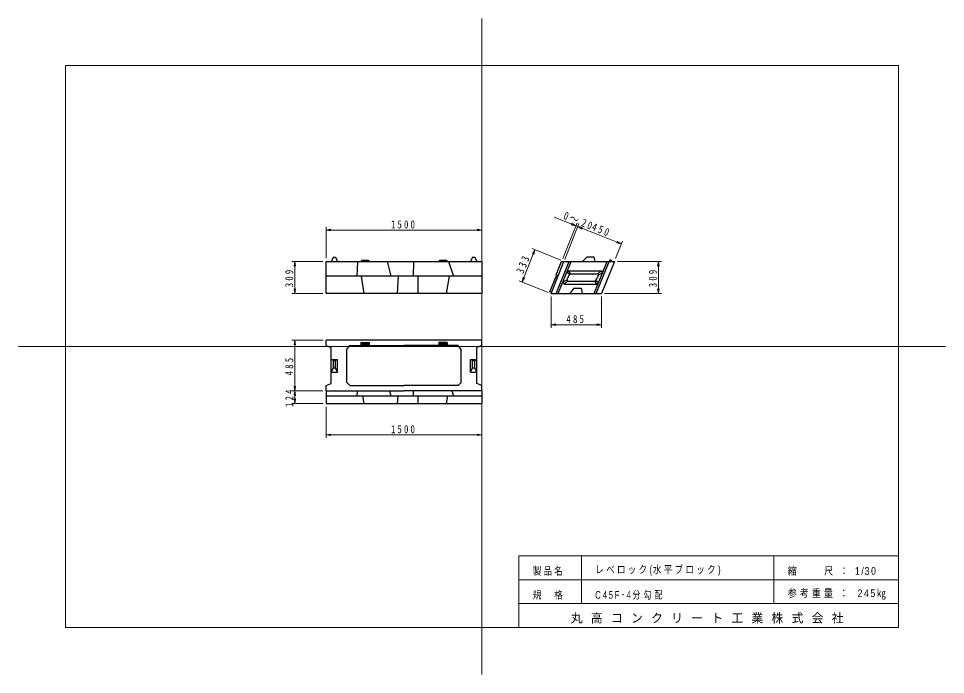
# Model space of a CAD drawing. Units: millimetres at full size, sheet at 1:30. Extents: x 0 to 8910, y 0 to 6300.
import ezdxf

# ---------------------------------------------------------------- set-up
doc = ezdxf.new("R2010")
doc.units = ezdxf.units.MM
doc.header["$LTSCALE"] = 30
for name, color, linetype, lineweight in [('D-STR-DIM', 7, 'Continuous', 13), ('D-STR-STR3', 1, 'Continuous', 25), ('V-nasSTD', 4, 'Continuous', 25)]:
    doc.layers.add(name, color=color, linetype=linetype, lineweight=lineweight)
doc.styles.add('標準ベクトル', font='')
doc.styles.add('ＭＳ ゴシック', font='')
doc.styles.get('標準ベクトル').set_extended_font_data('標準ベクトル')
doc.styles.get('ＭＳ ゴシック').set_extended_font_data('MS Gothic')

# ---------------------------------------------------------------- blocks, each defined once
blk = doc.blocks.new('open_arrow')
at = {"color": 0, "linetype": 'Continuous', "lineweight": -2}
blk.add_lwpolyline([(7.5, 1.25), (0, 0), (7.5, -1.25)], dxfattribs=at)

msp = doc.modelspace()

# ---------------------------------------------------------------- linework, layer by layer
at = {"layer": 'D-STR-DIM'}
for p, q in [((5584.81, 4218.69), (5148.43, 4393.24)), ((2956, 3998), (2956, 4298)), ((4455, 3998), (4455, 4298)), ((5231.06, 3994), (5368.48, 4337.53)), ((5249.63, 3986.57), (5387.05, 4330.11)), ((5253.35, 3995.85), (5387.05, 4330.11)), ((5375.9, 4302.25), (5794.01, 4135.01)), ((4455, 4268), (2956, 4268)), ((5738.35, 3995.85), (5805.15, 4162.86)), ((4840.06, 3770.42), (4963.66, 4079.42)), ((5214.35, 3979.14), (4935.81, 4090.56)), ((2926, 3968), (2626, 3968)), ((2656, 3968), (2656, 3659)), ((5757.2, 3968), (6180.95, 3968)), ((6150.95, 3659), (6150.95, 3968)), ((5090.75, 3670.14), (4812.21, 3781.56)), ((2926, 3659), (2626, 3659)), ((5633.6, 3659), (6180.95, 3659)), ((5118.6, 3629), (5118.6, 3329)), ((5603.6, 3629), (5603.6, 3329)), ((5118.6, 3359), (5603.6, 3359)), ((2928, 3209.71), (2626, 3209.71)), ((2656, 2724.71), (2656, 3209.71)), ((2926, 2724.71), (2626, 2724.71)), ((2926, 2724.71), (2626, 2724.71)), ((2656, 2724.71), (2656, 2601.21)), ((2926, 2601.21), (2626, 2601.21)), ((2956, 2571.21), (2956, 2271.21)), ((4455, 2571.21), (4455, 2271.21)), ((2956, 2301.21), (4455, 2301.21))]:
    msp.add_line(p, q, dxfattribs=at)
at = {"layer": 'D-STR-STR3'}
for p, q in [((3255.52, 3825.69), (3260.66, 3968)), ((3543.4, 3968), (3579.36, 3825.69)), ((3795.52, 3825.69), (3800.66, 3968)), ((4134.09, 3968), (4180.33, 3825.69)), ((5118.6, 3659), (5242.2, 3968)), ((5168.6, 3659), (5292.2, 3968)), ((5188.6, 3659), (5312.2, 3968)), ((5242.2, 3968), (5727.2, 3968)), ((5462.2, 4008), (5422.2, 3968)), ((5532.2, 4008), (5462.2, 4008)), ((5542.2, 3968), (5532.2, 4008)), ((5533.6, 3659), (5657.2, 3968)), ((5553.6, 3659), (5677.2, 3968)), ((5727.2, 3968), (5603.6, 3659)), ((5169.21, 3839.36), (5187.78, 3831.93)), ((5268.95, 3787.58), (5294.63, 3841.84)), ((5270.07, 3862.67), (5290.15, 3878)), ((5294.63, 3841.84), (5270.07, 3862.67)), ((5304.93, 3849.5), (5290.15, 3878)), ((5290.15, 3878), (5599.29, 3878)), ((5294.63, 3841.84), (5304.93, 3849.5)), ((5304.93, 3849.5), (5569.73, 3849.5)), ((5550.66, 3785.65), (5576.79, 3839.94)), ((5569.73, 3849.5), (5599.29, 3878)), ((5569.73, 3849.5), (5576.79, 3839.94)), ((5576.79, 3839.94), (5613.54, 3858.84)), ((5599.29, 3878), (5613.54, 3858.84)), ((4455, 3825.69), (2956, 3825.69)), ((3321, 3659), (3297.85, 3825.69)), ((3650.26, 3825.69), (3641, 3659)), ((3841, 3659), (3841, 3825.69)), ((4138.78, 3825.69), (4111, 3659)), ((5268.95, 3787.58), (5232.47, 3768.66)), ((5232.47, 3768.66), (5246.2, 3749)), ((5276.07, 3778.01), (5246.2, 3749)), ((5246.2, 3749), (5555.34, 3749)), ((5268.95, 3787.58), (5276.07, 3778.01)), ((5276.07, 3778.01), (5540.31, 3778.01)), ((5540.31, 3778.01), (5550.66, 3785.65)), ((5540.31, 3778.01), (5555.34, 3749)), ((5550.66, 3785.65), (5575.94, 3764.83)), ((5555.34, 3749), (5575.94, 3764.83)), ((5118.6, 3659), (5495.57, 3659)), ((2957.95, 3204.49), (2958, 3209.71)), ((4453, 3209.71), (2958, 3209.71)), ((4453.05, 3204.49), (4453, 3209.71)), ((2957.73, 3159.23), (2957.97, 3204.49)), ((2957.73, 3159.23), (3006, 3139.26)), ((3006, 2794.61), (3006, 3139.26)), ((3156, 3119.71), (3186, 3159.71)), ((3156, 2804.71), (3156, 3119.71)), ((3186, 3159.71), (3705.5, 3159.71)), ((3289.5, 3188.94), (3369.5, 3188.94)), ((3289.5, 3188.94), (3289.5, 3159.71)), ((3299.5, 3178.98), (3289.5, 3188.94)), ((3289.5, 3159.71), (3299.5, 3166.98)), ((3299.5, 3178.98), (3359.5, 3178.98)), ((3299.5, 3178.98), (3299.5, 3166.98)), ((3299.5, 3166.98), (3359.5, 3166.98)), ((3359.5, 3178.98), (3369.5, 3188.94)), ((3359.5, 3178.98), (3359.5, 3166.98)), ((3369.5, 3159.71), (3359.5, 3166.98)), ((3369.5, 3188.94), (3369.5, 3159.71)), ((4225, 3159.71), (3705.5, 3159.71)), ((4051.5, 3178.98), (4041.5, 3188.94)), ((4041.5, 3188.94), (4041.5, 3159.71)), ((4121.5, 3188.94), (4041.5, 3188.94)), ((4041.5, 3159.71), (4051.5, 3166.98)), ((4051.5, 3178.98), (4051.5, 3166.98)), ((4111.5, 3178.98), (4051.5, 3178.98)), ((4111.5, 3166.98), (4051.5, 3166.98)), ((4111.5, 3178.98), (4121.5, 3188.94)), ((4111.5, 3178.98), (4111.5, 3166.98)), ((4121.5, 3159.71), (4111.5, 3166.98)), ((4121.5, 3188.94), (4121.5, 3159.71)), ((4255, 3119.71), (4225, 3159.71)), ((4255, 2804.71), (4255, 3119.71)), ((4453.27, 3159.23), (4405, 3139.26)), ((4405, 2794.61), (4405, 3139.26)), ((4453.27, 3159.23), (4453.03, 3204.49)), ((3006, 3024.43), (3066, 3024.43)), ((3006, 2904.71), (3006, 3024.43)), ((3026, 3014.7), (3006, 3024.43)), ((3006, 2904.71), (3026, 2944.7)), ((3026, 3014.7), (3046, 3014.7)), ((3026, 2944.7), (3026, 3014.7)), ((3026, 2944.7), (3046, 2944.7)), ((3046, 3014.7), (3066, 3024.43)), ((3046, 2944.7), (3046, 3014.7)), ((3066, 2904.71), (3046, 2944.7)), ((3066, 2904.71), (3066, 3024.43)), ((4345, 3024.43), (4405, 3024.43)), ((4345, 2904.71), (4345, 3024.43)), ((4365, 3014.7), (4345, 3024.43)), ((4345, 2904.71), (4365, 2944.7)), ((4365, 3014.7), (4385, 3014.7)), ((4365, 2944.7), (4365, 3014.7)), ((4365, 2944.7), (4385, 2944.7)), ((4385, 3014.7), (4405, 3024.43)), ((4385, 2944.7), (4385, 3014.7)), ((4405, 2904.71), (4385, 2944.7)), ((4405, 2904.71), (4405, 3024.43)), ((3006, 2904.71), (3066, 2904.71)), ((4345, 2904.71), (4405, 2904.71)), ((2956, 2724.71), (2956.26, 2774.64)), ((2956.26, 2774.64), (3006, 2794.61)), ((3186, 2774.71), (3156, 2804.71)), ((3186, 2774.71), (3705.5, 2774.71)), ((4225, 2774.71), (3705.5, 2774.71)), ((4225, 2774.71), (4255, 2804.71)), ((4454.74, 2774.64), (4405, 2794.61)), ((4455, 2724.71), (4454.74, 2774.64)), ((2956, 2724.71), (3705.5, 2724.71)), ((2956, 2724.71), (2956, 2601.21)), ((2956, 2675.21), (4455, 2675.21)), ((3255.52, 2675.21), (3257.31, 2724.71)), ((3321, 2601.21), (3310.72, 2675.21)), ((3566.85, 2724.71), (3579.36, 2675.21)), ((3645.11, 2675.21), (3641, 2601.21)), ((4455, 2724.71), (3705.5, 2724.71)), ((3795.52, 2675.21), (3797.31, 2724.71)), ((3841, 2601.21), (3841, 2675.21)), ((4123.33, 2675.21), (4111, 2601.21)), ((4164.24, 2724.71), (4180.33, 2675.21)), ((4455, 2724.71), (4455, 2601.21)), ((2956, 2601.21), (4455, 2601.21))]:
    msp.add_line(p, q, dxfattribs=at)
at = {"layer": 'V-nasSTD', "lineweight": 20}
for p, q in [((4455, 0), (4455, 6300)), ((8910, 3150), (0, 3150)), ((8460, 1140), (4810, 1140)), ((4810, 1140), (4810, 450)), ((5410, 1140), (5410, 680)), ((7260, 1140), (7260, 680)), ((8460, 910), (4810, 910)), ((8460, 680), (4810, 680))]:
    msp.add_line(p, q, dxfattribs=at)
at = {"layer": 'V-nasSTD', "color": 1}
for p, q in [((2956, 3659), (2956, 3968)), ((2956, 3968), (4455, 3968)), ((3300.5, 3978), (3290.5, 3968)), ((3300.5, 3978), (3360.5, 3978)), ((3360.5, 3978), (3370.5, 3968)), ((4050.5, 3978), (4040.5, 3968)), ((4050.5, 3978), (4110.5, 3978)), ((4110.5, 3978), (4120.5, 3968)), ((4455, 3968), (4455, 3659)), ((4455, 3659), (2956, 3659)), ((5338.6, 3709), (5298.6, 3659.66)), ((5338.6, 3709), (5408.6, 3709)), ((5408.6, 3709), (5418.83, 3659))]:
    msp.add_line(p, q, dxfattribs=at)
at = {"layer": 'V-nasSTD', "color": 7}
for p, q in [((3026, 4008), (3006, 3968)), ((3026, 4008), (3046, 4008)), ((3046, 4008), (3066, 3968)), ((4365, 4008), (4345, 3968)), ((4365, 4008), (4385, 4008)), ((4385, 4008), (4405, 3968)), ((5169.21, 3839.36), (5219.92, 3966.14)), ((5238.49, 3958.72), (5219.92, 3966.14)), ((5684.2, 3978), (5677.2, 3968)), ((5696.2, 3978), (5684.2, 3978)), ((5706.2, 3968), (5696.2, 3978)), ((5108.39, 3673.86), (5173.85, 3837.5)), ((5122.32, 3668.28), (5108.39, 3673.86)), ((5118.6, 3659), (5603.6, 3659))]:
    msp.add_line(p, q, dxfattribs=at)
at = {"layer": 'V-nasSTD', "lineweight": 20}
msp.add_lwpolyline([(450, 450), (450, 5850), (8460, 5850), (8460, 450)], close=True, dxfattribs=at)

# ---------------------------------------------------------------- block references
at = {"layer": 'D-STR-DIM', "xscale": 6, "yscale": 6}
for p, rotation in [((5357.33, 4309.68), 158.2), ((5375.9, 4302.25), 338.2), ((5375.9, 4302.25), 338.2), ((4455, 4268), 180), ((5794.01, 4135.01), 158.2), ((4963.66, 4079.42), 248.2), ((2656, 3968), 270), ((6150.95, 3968), 270), ((4840.06, 3770.42), 68.2), ((2656, 3659), 90), ((6150.95, 3659), 90), ((5603.6, 3359), 180), ((2656, 3209.71), 270), ((2656, 2724.71), 90), ((2656, 2724.71), 270), ((2656, 2601.21), 90), ((4455, 2301.21), 180)]:
    msp.add_blockref('open_arrow', p, dxfattribs=dict(at, rotation=rotation))
for p in [(2956, 4268), (5118.6, 3359), (2956, 2301.21)]:
    msp.add_blockref('open_arrow', p, dxfattribs=at)

# ---------------------------------------------------------------- texts
at = {"layer": 'D-STR-DIM', "char_height": 76.98, "attachment_point": 8, "style": 'ＭＳ ゴシック'}
for s, insert, rotation in [('\\T1.44;\\W0.8;0～20\\~\\~\\~', (5372.19, 4319.89), 338.199), ('\\T1.5;\\W0.8;450', (5590.53, 4232.56), 338.199), ('\\T1.5;\\W0.8;333', (4887.93, 3930.49), 68.199), ('\\T1.5;\\W0.8;309', (2641, 3813.5), 90), ('\\T1.5;\\W0.8;309', (6135.95, 3813.5), 90), ('\\T1.5;\\W0.8;485', (2641, 2967.21), 90), ('\\T1.5;\\W0.8;124', (2641, 2662.96), 90)]:
    msp.add_mtext(s, dxfattribs=dict(at, insert=insert, rotation=rotation))
for s, insert in [('\\T1.5;\\W0.8;1500', (3705.5, 4283)), ('\\T1.5;\\W0.8;485', (5361.1, 3374)), ('\\T1.5;\\W0.8;1500', (3705.5, 2316.21))]:
    msp.add_mtext(s, dxfattribs=dict(at, insert=insert))
at = {"layer": 'V-nasSTD', "attachment_point": 7, "style": '標準ベクトル'}
for s, insert, char_height in [('\\T1.25;\\W0.8;製品名', (4943.16, 948.73), 73.31), ('\\T1.27;\\W0.8;レベロック(水平ブロック)', (5543.16, 948.73), 73.31), ('\\T1.34;\\W0.85;縮\u3000\u3000尺\\~：\\~1/30', (7393.16, 948.73), 73.31), ('\\T1.25;\\W0.8;規\u3000格', (4943.16, 718.73), 73.31), ('\\T1.38;\\W0.75;C45F･4分勾配', (5543.16, 718.73), 73.31), ('\\T1.33;\\W0.85;参考重量\\~：\\~\\~245㎏', (7393.16, 718.73), 73.31), ('\\T1.33;\\W0.95;丸\\~高\\~コ\\~ン\\~ク\\~リ\\~ー\\~ト\\~工\\~業\\~株\\~式\\~会\\~社', (5308.26, 488.73), 87.98)]:
    msp.add_mtext(s, dxfattribs=dict(at, insert=insert, char_height=char_height))

doc.saveas('drawing.dxf')
